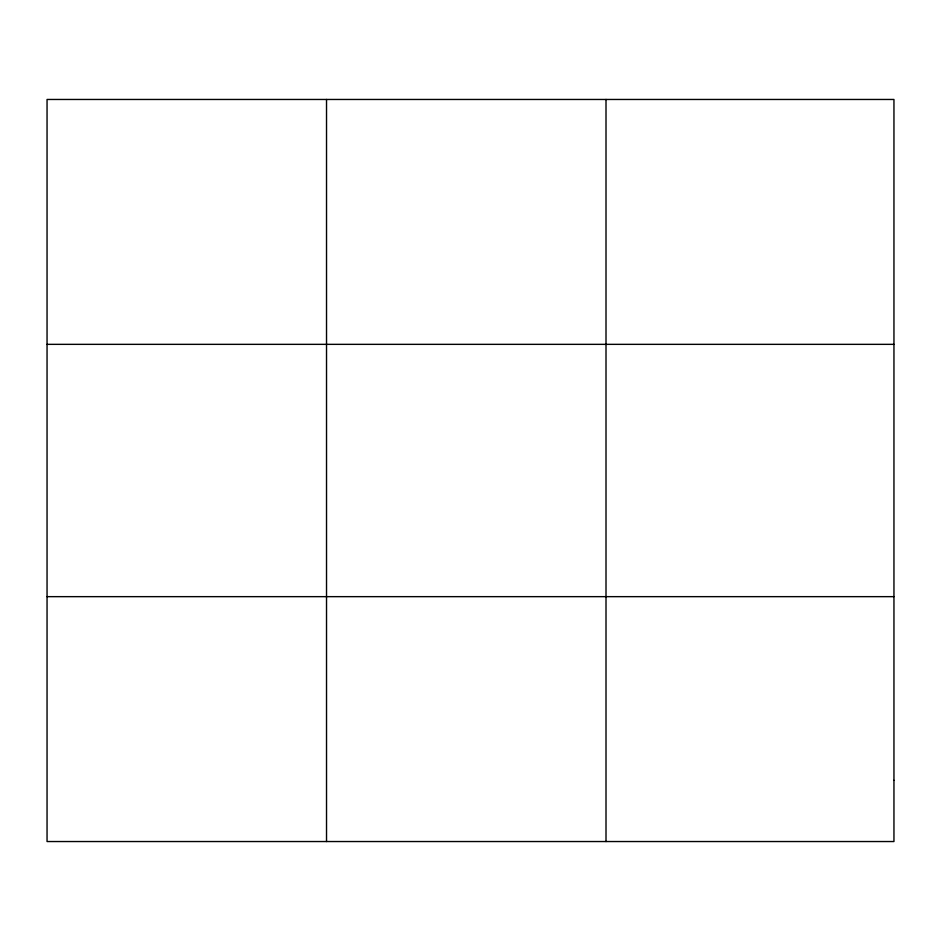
<?xml version="1.0" encoding="UTF-8"?>
<svg xmlns="http://www.w3.org/2000/svg" width="941" height="941" viewBox="0 0 941 941"><rect width="100%" height="100%" fill="white"/><g stroke="black" fill="none" stroke-linecap="round" stroke-linejoin="round"><path stroke-width="1.41" d="M326.527 99.464L326.527 841.536M606.004 99.464L606.004 841.536M47.05 344.347L893.95 344.347M47.05 596.653L893.95 596.653M893.95 780.324L893.95 841.536L47.05 841.536L47.05 99.464L893.95 99.464L893.95 780.324"/></g></svg>
